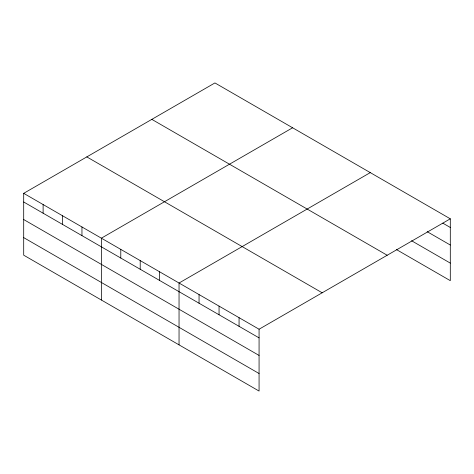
<?xml version="1.0" encoding="UTF-8"?>
<svg xmlns="http://www.w3.org/2000/svg" width="474" height="474" viewBox="0 0 474 474"><rect width="100%" height="100%" fill="white"/><g stroke="black" fill="none" stroke-linecap="round" stroke-linejoin="round"><path stroke-width="0.71" d="M23.7 193.339L259.071 329.223L259.071 391.068L23.7 255.184L23.7 193.339L214.929 82.932L450.3 218.816L450.3 280.661L396.531 249.62M292.606 127.773L101.371 238.179L101.371 300.024M370.277 172.613L179.042 283.025L179.042 344.871M259.071 329.223L450.3 218.816M442.799 223.141L450.3 227.473M427.169 231.673L450.3 245.028M411.539 240.733L450.3 263.111M151.828 119.365L387.193 255.255M86.807 156.9L322.172 292.79M23.7 201.995L259.071 337.879M23.7 219.545L259.071 355.435M23.7 237.628L259.071 373.518M239.062 317.675L239.062 326.331M219.053 306.121L219.053 314.777M199.05 294.573L199.05 303.23M159.625 271.809L159.625 280.466M140.209 260.599L140.209 269.256M120.787 249.389L120.787 258.046M81.955 226.969L81.955 235.625M62.538 215.759L62.538 224.415M43.116 204.549L43.116 213.205"/></g></svg>
